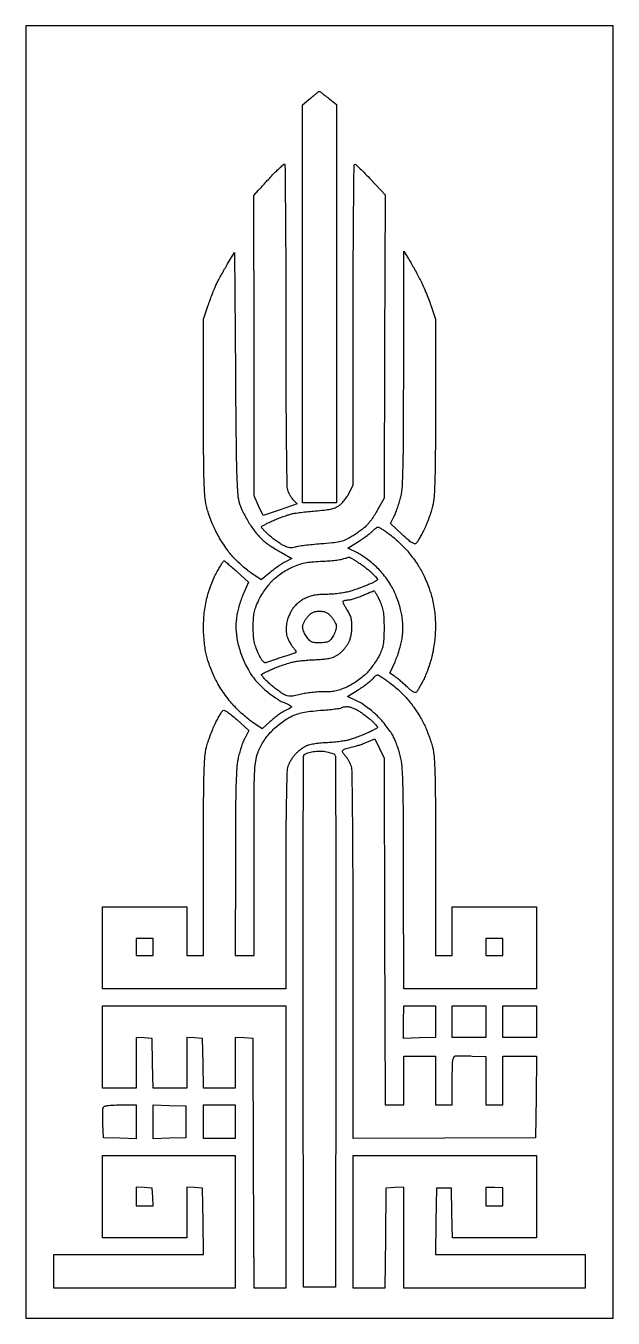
# Model space of a CAD drawing. Extents: x 0 to 26.6, y 0 to 58.5.
import ezdxf

# ---------------------------------------------------------------- set-up
doc = ezdxf.new("R2010")
doc.units = 0
doc.header["$MEASUREMENT"] = 0

msp = doc.modelspace()

# ---------------------------------------------------------------- linework, layer by layer
for points in [[(13.2822, 58.4586), (0, 58.4586), (0, 29.2293), (0, 0), (13.2822, 0), (26.5644, 0), (26.5644, 29.2293), (26.5644, 58.4586)], [(5.3721, 17.1738), (4.9914, 17.1738), (4.9914, 16.7931), (4.9914, 16.4124), (5.3721, 16.4124), (5.7528, 16.4124), (5.7528, 16.7931), (5.7528, 17.1738)], [(21.1923, 17.1738), (20.8116, 17.1738), (20.8116, 16.7931), (20.8116, 16.4124), (21.1923, 16.4124), (21.573, 16.4124), (21.573, 16.7931), (21.573, 17.1738)], [(7.614, 14.1282), (11.7594, 14.1282), (11.7594, 7.7409), (11.7594, 1.3536), (11.0409, 1.3536), (10.322399, 1.3536), (10.30065, 7.00065), (10.2789, 12.6477), (9.87705, 12.673485), (9.4752, 12.699271), (9.4752, 11.552535), (9.4752, 10.4058), (8.758556, 10.4058), (8.041911, 10.4058), (8.018306, 11.52675), (7.9947, 12.6477), (7.63515, 12.673714), (7.2756, 12.699729), (7.2756, 11.552764), (7.2756, 10.4058), (6.516656, 10.4058), (5.757711, 10.4058), (5.734106, 11.52675), (5.7105, 12.6477), (5.35095, 12.673714), (4.9914, 12.699729), (4.9914, 11.552764), (4.9914, 10.4058), (4.23, 10.4058), (3.4686, 10.4058), (3.4686, 12.267), (3.4686, 14.1282)], [(17.8083, 14.1282), (18.5274, 14.1282), (18.5274, 13.415316), (18.5274, 12.702432), (17.808103, 12.675066), (17.088805, 12.6477), (17.089003, 13.38795), (17.0892, 14.1282)], [(20.0502, 14.1282), (20.8116, 14.1282), (20.8116, 13.4091), (20.8116, 12.69), (20.0502, 12.69), (19.2888, 12.69), (19.2888, 13.4091), (19.2888, 14.1282)], [(22.3344, 14.1282), (23.0958, 14.1282), (23.0958, 13.4091), (23.0958, 12.69), (22.3344, 12.69), (21.573, 12.69), (21.573, 13.4091), (21.573, 14.1282)], [(6.49305, 9.626544), (7.2333, 9.6021), (7.2333, 8.883), (7.2333, 8.1639), (6.49305, 8.139456), (5.7528, 8.115013), (5.7528, 8.883), (5.7528, 9.650987)], [(8.7561, 9.6444), (9.4752, 9.6444), (9.4752, 8.883), (9.4752, 8.1216), (8.7561, 8.1216), (8.037, 8.1216), (8.037, 8.883), (8.037, 9.6444)], [(6.4719, 7.3602), (9.4752, 7.3602), (9.4752, 4.3569), (9.4752, 1.3536), (5.3721, 1.3536), (1.269, 1.3536), (1.269, 2.115), (1.269, 2.8764), (4.654952, 2.8764), (8.040904, 2.8764), (8.017802, 4.37805), (7.9947, 5.8797), (7.63515, 5.905714), (7.2756, 5.931729), (7.2756, 4.784764), (7.2756, 3.6378), (5.3721, 3.6378), (3.4686, 3.6378), (3.4686, 5.499), (3.4686, 7.3602)], [(18.9504, 7.3602), (23.0958, 7.3602), (23.0958, 5.499), (23.0958, 3.6378), (21.194756, 3.6378), (19.293711, 3.6378), (19.270106, 4.75875), (19.2465, 5.8797), (18.9081, 5.8797), (18.5697, 5.8797), (18.546598, 4.37805), (18.523496, 2.8764), (21.909448, 2.8764), (25.2954, 2.8764), (25.2954, 2.115), (25.2954, 1.3536), (21.1923, 1.3536), (17.0892, 1.3536), (17.0892, 3.642435), (17.0892, 5.931271), (16.68735, 5.905485), (16.2855, 5.8797), (16.262968, 3.61665), (16.240436, 1.3536), (15.522718, 1.3536), (14.805, 1.3536), (14.805, 4.3569), (14.805, 7.3602)], [(5.35095, 5.905714), (4.9914, 5.931729), (4.9914, 5.503864), (4.9914, 5.076), (5.376735, 5.076), (5.762071, 5.076), (5.736285, 5.47785), (5.7105, 5.8797)], [(21.1923, 5.908183), (20.8116, 5.915825), (20.8116, 5.495912), (20.8116, 5.076), (21.1923, 5.076), (21.573, 5.076), (21.573, 5.488271), (21.573, 5.900542)]]:
    msp.add_lwpolyline(points, close=True)
for points in [[(13.273487, 55.495944, -0.171614), (13.296062, 55.489191, -0.002722), (13.405385, 55.40847, -0.006825), (13.531765, 55.311373, -0.004428), (13.675337, 55.195836), (14.0436, 54.894072), (14.0436, 45.889836), (14.0436, 36.8856), (13.2822, 36.8856), (12.5208, 36.8856), (12.5208, 45.888484), (12.5208, 54.891367), (12.88035, 55.192828, -0.004042), (13.020579, 55.308484, -0.006189), (13.144148, 55.406221, -0.002484), (13.251057, 55.487806, -0.150527)], [(11.693302, 52.1982, -0.411458), (11.720468, 52.171288, -0.000081), (11.739984, 50.06261, -0.001421), (11.75465, 47.715829, -0.000852), (11.7594, 44.928107, 0.000766), (11.764429, 41.645153, 0.002238), (11.781505, 39.380658, 0.000836), (11.805161, 37.652657, 0.086922), (11.849635, 37.419857, 0.028956), (11.896045, 37.315953, 0.01831), (11.961393, 37.200374, 0.01838), (12.034197, 37.091158, 0.03199), (12.103374, 37.007113), (12.266878, 36.832525), (11.496967, 36.571462), (10.727057, 36.310398), (10.525092, 36.751549), (10.323126, 37.192699), (10.320198, 43.989955), (10.317269, 50.787211), (10.50736, 51.006255, -0.006627), (10.610465, 51.121932, -0.001756), (10.778168, 51.30385, -0.001781), (10.970406, 51.509445, -0.001832), (11.162327, 51.71175, -0.006628), (11.345262, 51.898164, -0.009975), (11.510062, 52.055305, -0.005255), (11.65203, 52.18265, -0.182136)], [(14.88227, 52.1982, -0.18972), (14.931151, 52.17896, -0.003893), (15.125941, 51.994653, -0.00857), (15.350976, 51.77084, -0.00559), (15.603283, 51.505273), (16.247025, 50.812347), (16.223963, 43.954723), (16.2009, 37.0971), (15.912575, 36.565371, -0.018332), (15.781706, 36.343809, -0.015197), (15.626883, 36.117784, -0.015467), (15.472149, 35.919194, -0.039377), (15.344887, 35.788357, -0.017339), (15.21012, 35.678064, -0.008768), (15.033284, 35.548139, -0.008698), (14.845776, 35.42021, -0.012809), (14.676409, 35.315036, -0.034851), (14.429909, 35.192781, -0.043435), (14.18607, 35.116302, -0.029327), (13.866195, 35.065181, -0.007393), (13.340597, 35.020371, 0.006389), (12.962619, 34.988911, 0.007792), (12.609864, 34.949449, 0.006672), (12.314945, 34.907789, 0.053321), (12.1824, 34.872498, -0.059373), (12.063332, 34.842329, -0.070371), (11.947374, 34.8436, -0.056062), (11.816765, 34.878832, -0.023292), (11.649838, 34.95379, -0.024765), (11.502943, 35.037537, -0.012258), (11.324803, 35.157378, -0.012133), (11.145717, 35.290984, -0.017371), (10.994188, 35.418608, -0.009688), (10.865997, 35.539013, -0.014011), (10.757885, 35.650659, -0.009604), (10.67332, 35.746673, -0.177551), (10.6596, 35.784091, -0.258065), (10.67799, 35.817348, -0.010024), (10.802495, 35.89207, -0.015653), (10.959618, 35.975711, -0.010157), (11.14605, 36.062926, -0.008541), (11.35707, 36.152185, -0.006678), (11.58901, 36.242074, -0.006759), (11.807222, 36.319966, -0.016363), (11.9709, 36.369992, -0.026293), (12.152366, 36.40892, -0.007219), (12.441743, 36.450972, -0.007275), (12.771576, 36.489178, -0.007533), (13.098569, 36.517272, 0.010047), (13.494518, 36.553297, 0.026724), (13.774503, 36.599705, 0.037144), (13.984991, 36.662965, 0.055022), (14.156069, 36.751192, 0.049284), (14.272518, 36.846241, 0.024273), (14.401423, 36.98764, 0.023818), (14.52214, 37.148748, 0.031919), (14.61465, 37.306059), (14.805, 37.682852), (14.805, 44.940526, -0.000868), (14.810116, 47.887327, -0.001793), (14.826375, 50.190514, -0.000148), (14.847972, 52.164286, -0.410926)], [(9.47752, 42.737249, 0.00066), (9.507578, 39.565431, 0.005315), (9.538821, 38.107531, 0.009722), (9.582715, 37.255962, 0.063572), (9.666728, 36.837034, 0.024401), (9.745454, 36.636255, 0.011328), (9.86605, 36.383466, 0.011191), (10.004942, 36.123172, 0.015313), (10.142234, 35.895771, 0.017161), (10.291095, 35.681924, 0.013885), (10.464805, 35.462752, 0.014114), (10.636512, 35.269407, 0.034851), (10.775653, 35.140637, 0.017068), (10.925215, 35.028606, 0.007544), (11.129883, 34.890476, 0.007456), (11.351379, 34.750471, 0.009957), (11.556756, 34.630452), (12.035361, 34.363405), (11.74933, 34.219118, 0.025546), (11.61144, 34.140482, 0.009752), (11.427547, 34.017657, 0.009628), (11.232629, 33.876249, 0.011652), (11.055558, 33.735911), (10.647816, 33.396992), (10.178494, 33.720226, -0.020574), (9.970413, 33.876534, -0.011769), (9.731905, 34.0811, -0.011741), (9.501319, 34.298492, -0.019082), (9.317236, 34.494829, -0.020985), (9.144541, 34.711437, -0.011159), (8.948367, 34.99284, -0.011088), (8.76038, 35.289837, -0.016905), (8.611891, 35.556349, -0.017017), (8.482316, 35.831238, -0.011387), (8.352141, 36.153707, -0.011474), (8.240162, 36.472333, -0.022063), (8.167741, 36.733101, -0.039262), (8.098909, 37.193855, -0.010209), (8.061889, 37.942764, -0.00606), (8.042025, 39.121314, -0.001183), (8.037, 41.244284), (8.037, 45.188867), (8.25006, 45.823561, -0.006976), (8.344515, 46.092444, -0.005813), (8.452175, 46.375544, -0.005873), (8.556783, 46.632383, -0.015853), (8.638922, 46.811378, -0.00784), (8.727795, 46.983089, -0.00319), (8.853877, 47.214064, -0.003155), (8.992597, 47.460696, -0.004017), (9.123812, 47.686349), (9.4329, 48.208198)], [(17.307846, 47.9259, -0.009816), (17.409872, 47.756816, -0.003855), (17.544093, 47.519974, -0.003814), (17.685333, 47.261587, -0.004748), (17.812473, 47.019223, -0.012167), (17.939352, 46.756087, -0.006942), (18.080402, 46.43251, -0.00693), (18.213388, 46.102749, -0.011401), (18.315567, 45.819907), (18.5274, 45.188867), (18.52615, 41.227584, -0.001211), (18.520419, 39.134582, -0.005779), (18.500432, 37.939124, -0.009125), (18.464754, 37.172821, -0.041712), (18.399014, 36.73233, -0.018723), (18.332233, 36.490059, -0.010565), (18.234162, 36.201426, -0.010534), (18.12278, 35.914031, -0.016976), (18.014593, 35.67483, -0.007317), (17.908221, 35.467139, -0.00892), (17.802399, 35.276077, -0.007695), (17.708386, 35.118895, -0.060352), (17.655279, 35.052544, -0.259067), (17.577947, 35.031286, -0.079915), (17.462527, 35.07984, -0.038838), (17.291839, 35.20569, -0.00859), (17.020891, 35.448239), (16.487281, 35.94269), (16.661701, 36.284582, 0.024488), (16.737461, 36.452971, 0.010805), (16.821689, 36.682145, 0.010664), (16.900692, 36.929402, 0.014102), (16.96141, 37.157887, 0.045444), (17.028931, 37.634566, 0.006923), (17.063573, 38.595309, 0.004534), (17.083772, 40.133744, 0.000831), (17.09059, 42.9768), (17.094481, 48.2643)], [(15.927727, 35.7858, -0.129267), (15.97774, 35.77265, -0.008816), (16.105345, 35.697568, -0.012143), (16.25555, 35.600491, -0.008795), (16.418211, 35.485434, -0.01785), (16.602776, 35.339535, -0.009508), (16.82096, 35.146766, -0.009452), (17.036641, 34.941134, -0.014509), (17.214678, 34.754312, -0.017859), (17.38387, 34.552047, -0.010404), (17.572825, 34.298301, -0.010394), (17.751734, 34.035937, -0.017276), (17.890051, 33.806827, -0.020358), (18.013035, 33.563444, -0.011124), (18.14481, 33.256004, -0.01107), (18.26501, 32.937193, -0.017287), (18.352768, 32.6573, -0.018869), (18.428001, 32.338191, -0.016552), (18.482806, 32.000084, -0.016152), (18.516241, 31.65028, -0.015749), (18.5274, 31.296083, -0.016211), (18.516299, 30.953778, -0.013552), (18.482917, 30.591718, -0.013762), (18.430939, 30.239619, -0.019078), (18.363736, 29.927745, -0.013458), (18.285457, 29.652733, -0.010197), (18.185392, 29.355374, -0.01033), (18.079933, 29.07994, -0.023524), (17.986433, 28.877862, -0.003175), (17.898631, 28.711954, -0.003497), (17.811479, 28.552459, -0.003258), (17.735193, 28.417226, -0.017742), (17.690848, 28.345798, -0.190561), (17.63027, 28.304078, -0.169672), (17.553922, 28.312483, -0.064094), (17.440682, 28.385674, -0.010344), (17.243301, 28.559666, 0.005884), (17.088392, 28.698693, 0.005347), (16.925275, 28.838601, 0.005358), (16.776697, 28.960616, 0.01714), (16.674058, 29.037443), (16.470416, 29.179251), (16.699885, 29.690575, 0.019814), (16.793985, 29.924669, 0.012191), (16.886932, 30.206842, 0.012219), (16.965345, 30.490847, 0.021322), (17.014409, 30.730048, 0.019713), (17.047118, 31.000736, 0.02195), (17.056833, 31.263598, 0.021661), (17.043463, 31.529376, 0.018238), (17.00691, 31.808848, 0.023891), (16.952385, 32.059379, 0.013258), (16.863353, 32.359279, 0.013198), (16.756886, 32.658831, 0.020733), (16.648174, 32.9094, 0.025959), (16.508306, 33.163784, 0.017878), (16.325162, 33.437094, 0.017669), (16.119377, 33.701446, 0.022546), (15.910747, 33.929075, 0.019777), (15.698095, 34.124923, 0.014615), (15.448446, 34.324956, 0.014821), (15.201088, 34.500297, 0.031837), (14.998709, 34.617073), (14.557918, 34.835297), (15.043082, 35.134758, 0.010321), (15.240491, 35.262306, 0.010322), (15.432462, 35.39789, 0.010201), (15.595038, 35.52302, 0.039736), (15.687335, 35.610009, -0.023351), (15.754207, 35.677303, -0.027618), (15.823575, 35.734161, -0.028207), (15.886299, 35.77481, -0.130383)], [(8.965978, 34.25932, -0.154068), (8.995301, 34.247289, -0.00189), (9.153525, 34.114332, -0.005397), (9.335348, 33.956966, -0.00348), (9.542757, 33.770914), (10.075614, 33.286188), (9.857014, 32.808703, 0.019699), (9.76677, 32.589125, 0.011867), (9.676378, 32.322458, 0.011878), (9.599013, 32.052729, 0.020306), (9.549054, 31.823911, 0.020895), (9.513724, 31.558985, 0.022848), (9.502028, 31.299835, 0.021915), (9.513958, 31.031374, 0.016536), (9.549689, 30.738252, 0.025105), (9.606436, 30.464736, 0.015796), (9.698647, 30.151574, 0.01552), (9.813696, 29.835399, 0.019733), (9.940156, 29.551826, 0.020964), (10.108521, 29.244272, 0.026653), (10.290166, 28.976518, 0.026427), (10.500586, 28.727821, 0.020051), (10.755711, 28.477628, 0.016958), (10.980117, 28.287988, 0.014543), (11.228437, 28.10363, 0.014784), (11.463902, 27.949366, 0.040099), (11.64168, 27.859002, -0.010281), (11.783847, 27.797098, -0.01589), (11.903711, 27.737262, -0.010237), (11.998674, 27.683486, -0.262926), (12.012883, 27.658719, -0.24325), (12.000166, 27.633721, -0.013688), (11.925881, 27.583378, -0.018521), (11.830023, 27.527062, -0.012294), (11.71626, 27.469337, 0.031766), (11.576852, 27.391636, 0.013352), (11.399429, 27.270595, 0.013147), (11.216025, 27.130681, 0.016684), (11.054667, 26.99161), (10.690013, 26.655484), (10.264773, 26.941858, -0.024532), (10.06763, 27.08917, -0.01094), (9.822336, 27.301147, -0.010799), (9.572072, 27.537179, -0.014379), (9.355749, 27.762829, -0.020552), (9.149413, 28.01058, -0.01307), (8.929092, 28.314534, -0.013128), (8.728209, 28.624642, -0.023642), (8.582655, 28.890263, -0.01329), (8.462498, 29.154043, -0.009308), (8.340678, 29.45707, -0.009398), (8.234769, 29.751936, -0.01928), (8.165172, 29.987324, -0.025994), (8.115891, 30.234302, -0.011112), (8.07465, 30.568585, -0.01096), (8.046367, 30.927649, -0.014173), (8.037, 31.258025, -0.014407), (8.047852, 31.634576, -0.016743), (8.080447, 31.991359, -0.017452), (8.135128, 32.331298, -0.018945), (8.212241, 32.6573, -0.015927), (8.298773, 32.935054, -0.010664), (8.414521, 33.24711, -0.010745), (8.539748, 33.544955, -0.020737), (8.654769, 33.77655, -0.006789), (8.760396, 33.962751, -0.010752), (8.856442, 34.119024, -0.004934), (8.940938, 34.247303, -0.271937)], [(14.616331, 34.424928, -0.205948), (14.632942, 34.423297, -0.00212), (14.73758, 34.364995, -0.006375), (14.858206, 34.295074, -0.004044), (14.997031, 34.21069, -0.014729), (15.154067, 34.106971, -0.009416), (15.330543, 33.977761, -0.00946), (15.49885, 33.844489, -0.017386), (15.62985, 33.728795, -0.010275), (15.735184, 33.624853, -0.014634), (15.824033, 33.527981, -0.010541), (15.892961, 33.444786, -0.169291), (15.9048, 33.410822, -0.256578), (15.888438, 33.381037, -0.012052), (15.786757, 33.319802, -0.017356), (15.656952, 33.251688, -0.011341), (15.50295, 33.18183, -0.009903), (15.316014, 33.106434, -0.005421), (15.084164, 33.021086, -0.0054), (14.846734, 32.939473, -0.008575), (14.641595, 32.875312, -0.026352), (14.423293, 32.823441, -0.013214), (14.143042, 32.779889, -0.013082), (13.850029, 32.750023, -0.018856), (13.589655, 32.7402, 0.016715), (13.291974, 32.730246, 0.029346), (13.047624, 32.69941, 0.033557), (12.832906, 32.644287, 0.033126), (12.626528, 32.560751, 0.036621), (12.466565, 32.4683, 0.027556), (12.305049, 32.344914, 0.027966), (12.161811, 32.207851, 0.044598), (12.057654, 32.074301, 0.023696), (11.9775, 31.93619, 0.01691), (11.900588, 31.774772, 0.017128), (11.837617, 31.615535, 0.034629), (11.801261, 31.485736, 0.030737), (11.78282, 31.357123, 0.01832), (11.775966, 31.202577, 0.018303), (11.780452, 31.047504, 0.02999), (11.796892, 30.917177, 0.044298), (11.832986, 30.78875, 0.024472), (11.898222, 30.639252, 0.024224), (11.979766, 30.493069, 0.035575), (12.06624, 30.374065, -0.016668), (12.163208, 30.250702, -0.073297), (12.206378, 30.169083, -0.187218), (12.204817, 30.117045, -0.225076), (12.168624, 30.084791, 0.006404), (12.098641, 30.063302, 0.000712), (11.939623, 30.011985, 0.000867), (11.750548, 29.950309, 0.000702), (11.5479, 29.883501, 0.002046), (11.342674, 29.81459, 0.002296), (11.145784, 29.746571, 0.002106), (10.97869, 29.687193, 0.012332), (10.891794, 29.653457, -0.175856), (10.805886, 29.649432, -0.138946), (10.727389, 29.700575, -0.059975), (10.640277, 29.828615, -0.010871), (10.513477, 30.087224, -0.021348), (10.395265, 30.373629, -0.038819), (10.327487, 30.617438, -0.034698), (10.293895, 30.886556, -0.013704), (10.283666, 31.2597, -0.013792), (10.294009, 31.634598, -0.03508), (10.328005, 31.904502, -0.038823), (10.396952, 32.150716, -0.020517), (10.518121, 32.4441, -0.026661), (10.635978, 32.667199, -0.016087), (10.797775, 32.918799, -0.016095), (10.975142, 33.159097, -0.027027), (11.140899, 33.347297, -0.028163), (11.330974, 33.520284, -0.018965), (11.565669, 33.696537, -0.018918), (11.81413, 33.855223, -0.027175), (12.046161, 33.974904, -0.022405), (12.341929, 34.092032, -0.032595), (12.612463, 34.166059, -0.028361), (12.916923, 34.210587, -0.012386), (13.3245, 34.236603, 0.007771), (13.634613, 34.253526, 0.008342), (13.936792, 34.279803, 0.007976), (14.195304, 34.31081, 0.038637), (14.3397, 34.341975, 0.000156), (14.438605, 34.371501, 0.000228), (14.525653, 34.397561, 0.000108), (14.599752, 34.419799, 0.004141)], [(15.742289, 32.89995, -0.306944), (15.768912, 32.888535, -0.008807), (15.83705, 32.778015, -0.014955), (15.914044, 32.638727, -0.009375), (15.996089, 32.47158, -0.027651), (16.102474, 32.206971, -0.041098), (16.162971, 31.964831, -0.031249), (16.192451, 31.67161, -0.009431), (16.2009, 31.22373, -0.009135), (16.192795, 30.780149, -0.030862), (16.164378, 30.491816, -0.042263), (16.106682, 30.260485, -0.032219), (16.006593, 30.019265, -0.02331), (15.907942, 29.840534, -0.012254), (15.769813, 29.6276, -0.012165), (15.617339, 29.415951, -0.018294), (15.473389, 29.239824, -0.031647), (15.29819, 29.064507, -0.021433), (15.078435, 28.886944, -0.020873), (14.835729, 28.722674, -0.023953), (14.590819, 28.587168, -0.01628), (14.278169, 28.445701, -0.041775), (14.041845, 28.3703, -0.043127), (13.800695, 28.336526, -0.018345), (13.474322, 28.331217, 0.019571), (13.219278, 28.326444, 0.01274), (12.925645, 28.301918, 0.012816), (12.639943, 28.263276, 0.023726), (12.410873, 28.215046, -0.010761), (12.121611, 28.146268, -0.055107), (11.957637, 28.129515, -0.079796), (11.823293, 28.152237, -0.03763), (11.660949, 28.221263, -0.031037), (11.535956, 28.296069, -0.011383), (11.368831, 28.416425, -0.011233), (11.191688, 28.556581, -0.013224), (11.030625, 28.69735, -0.008803), (10.888466, 28.833094, -0.012868), (10.768589, 28.957931, -0.008299), (10.67396, 29.065214, -0.178409), (10.6596, 29.104178, -0.270537), (10.67926, 29.137854, -0.008958), (10.82113, 29.214629, -0.014826), (10.998728, 29.300083, -0.009508), (11.209489, 29.389143, -0.008646), (11.446363, 29.47925, -0.006998), (11.703469, 29.56795, -0.007081), (11.942973, 29.643103, -0.018111), (12.118939, 29.688723, -0.020709), (12.297807, 29.720542, -0.008105), (12.546838, 29.750171, -0.008007), (12.817623, 29.773571, -0.009876), (13.0707, 29.786346, 0.01076), (13.312933, 29.799003, 0.011214), (13.551069, 29.821971, 0.010955), (13.755739, 29.850915, 0.047322), (13.8744, 29.882097, 0.035808), (13.96967, 29.925, 0.018635), (14.082048, 29.991143, 0.018434), (14.1929, 30.06798, 0.026694), (14.284288, 30.144385, 0.027665), (14.369758, 30.23328, 0.016011), (14.462833, 30.348749, 0.015971), (14.54904, 30.470926, 0.025757), (14.613513, 30.580705, 0.04973), (14.664249, 30.707677, 0.020962), (14.707766, 30.886394, 0.020493), (14.738641, 31.082762, 0.025135), (14.750647, 31.268031, 0.025472), (14.742224, 31.498853, 0.046861), (14.7084, 31.683613, 0.048382), (14.641686, 31.854901, 0.029136), (14.532066, 32.043569, -0.016432), (14.449614, 32.177526, -0.025463), (14.388374, 32.298695, -0.022884), (14.349927, 32.397442, -0.285101), (14.358693, 32.434893, -0.108892), (14.39009, 32.454949, -0.029584), (14.446843, 32.472033, -0.028465), (14.5152, 32.484213, -0.026172), (14.58645, 32.488999, 0.060112), (14.683049, 32.502103, 0.012551), (14.847608, 32.549423, 0.013), (15.036934, 32.614506, 0.011964), (15.228, 32.691049, -0.001951), (15.409837, 32.768155, -0.00283), (15.571009, 32.834687, -0.001436), (15.708162, 32.88994, -0.047418)], [(13.2822, 31.9788, -0.036876), (13.454835, 31.966051, -0.075143), (13.584514, 31.9263, -0.072982), (13.699021, 31.849108, -0.033121), (13.82458, 31.718509, -0.028333), (13.908403, 31.606594, -0.028122), (13.979263, 31.485649, -0.029302), (14.028854, 31.37314, -0.089379), (14.0436, 31.291308, -0.052752), (14.035061, 31.2106, -0.021232), (14.007242, 31.103119, -0.020728), (13.967212, 30.988931, -0.02466), (13.919829, 30.885051, -0.032285), (13.862367, 30.789579, -0.030683), (13.792187, 30.700575, -0.032144), (13.720302, 30.629817, -0.086923), (13.65911, 30.593152, -0.04456), (13.588296, 30.572992, -0.015599), (13.483656, 30.556418, -0.015348), (13.366793, 30.545258, -0.017338), (13.254131, 30.541895, -0.020778), (13.144955, 30.546963, -0.02193), (13.038542, 30.561068, -0.022213), (12.948383, 30.581235, -0.085837), (12.896596, 30.605345, -0.05029), (12.85282, 30.642781, -0.013506), (12.791335, 30.710687, -0.013541), (12.725319, 30.792036, -0.013626), (12.663946, 30.876674, -0.035558), (12.609143, 30.970412, -0.027653), (12.562849, 31.079095, -0.02835), (12.530943, 31.185744, -0.05857), (12.5208, 31.272033, -0.083392), (12.535832, 31.361533, -0.030826), (12.585137, 31.479987, -0.029518), (12.655999, 31.605173, -0.031362), (12.73982, 31.718509, -0.033121), (12.865379, 31.849108, -0.072982), (12.979886, 31.9263, -0.075143), (13.109565, 31.966051, -0.036876)], [(15.908605, 29.1024, -0.142086), (15.949625, 29.090503, -0.00412), (16.103406, 28.991325, -0.007997), (16.283104, 28.869166, -0.005388), (16.484438, 28.724271, -0.020534), (16.709243, 28.544094, -0.012412), (16.960937, 28.313568, -0.012426), (17.19992, 28.071794, -0.021269), (17.385265, 27.857121, -0.01607), (17.551277, 27.633002, -0.010262), (17.730302, 27.362642, -0.010311), (17.895045, 27.090124, -0.018871), (18.016165, 26.8605, -0.014814), (18.119239, 26.628454, -0.009073), (18.227586, 26.349313, -0.009093), (18.324896, 26.068802, -0.01597), (18.393645, 25.833088, -0.046106), (18.466164, 25.382872, -0.010163), (18.503144, 24.600474, -0.005776), (18.522718, 23.325661, -0.00095), (18.5274, 20.862838), (18.5274, 16.4124), (18.9081, 16.4124), (19.2888, 16.4124), (19.2888, 17.5122), (19.2888, 18.612), (21.1923, 18.612), (23.0958, 18.612), (23.0958, 16.7508), (23.0958, 14.8896), (20.0925, 14.8896), (17.0892, 14.8896), (17.087731, 19.81755, 0.000962), (17.081992, 22.399679, 0.004553), (17.06238, 23.879514, 0.006712), (17.02843, 24.827958, 0.039923), (16.964712, 25.319121, 0.019399), (16.901052, 25.570948, 0.012961), (16.809674, 25.853955, 0.013061), (16.706647, 26.124096, 0.024894), (16.607612, 26.334321, 0.028953), (16.484157, 26.536625, 0.013735), (16.303379, 26.782868, 0.013562), (16.09965, 27.030788, 0.018692), (15.902698, 27.2412, 0.02105), (15.690684, 27.434382, 0.015627), (15.441422, 27.630086, 0.015858), (15.194156, 27.800213, 0.034063), (14.991503, 27.911669), (14.549673, 28.116838), (15.036887, 28.427463, 0.010317), (15.235232, 28.559754, 0.010261), (15.428322, 28.700351, 0.010155), (15.591956, 28.830042, 0.039012), (15.685262, 28.920244, -0.017713), (15.751524, 28.989996, -0.022868), (15.817348, 29.048892, -0.021534), (15.875285, 29.092128, -0.150637)], [(14.545661, 27.6642, -0.07022), (14.653304, 27.649008, -0.02523), (14.800041, 27.598604, -0.024442), (14.957473, 27.526366, -0.026577), (15.102611, 27.440895, -0.010458), (15.24859, 27.339677, -0.007328), (15.40888, 27.219876, -0.007397), (15.5591, 27.10055, -0.015283), (15.67215, 27.002067, -0.012298), (15.761266, 26.915343, -0.017044), (15.836459, 26.833046, -0.013608), (15.893729, 26.762083, -0.16441), (15.9048, 26.729325, -0.262041), (15.887702, 26.698941, -0.008451), (15.761905, 26.62544, -0.014275), (15.604792, 26.542979, -0.00919), (15.41835, 26.456024, -0.009023), (15.206987, 26.366667, -0.007008), (14.974001, 26.276858, -0.007093), (14.754311, 26.199216, -0.016976), (14.588774, 26.149533, -0.026162), (14.411728, 26.112662, -0.008692), (14.14902, 26.076813, -0.008626), (13.856047, 26.047125, -0.009712), (13.573574, 26.028933, 0.014986), (13.289023, 26.007591, 0.01731), (13.01972, 25.969792, 0.018205), (12.792074, 25.921159, 0.058725), (12.6477, 25.866124, 0.02987), (12.534553, 25.798111, 0.016143), (12.403494, 25.701903, 0.016028), (12.275902, 25.594962, 0.024273), (12.172761, 25.493303, 0.030922), (12.081055, 25.380424, 0.019808), (11.988349, 25.239185, 0.019901), (11.908241, 25.093047, 0.034788), (11.855511, 24.965526, 0.073805), (11.808024, 24.697259, 0.002328), (11.782208, 23.584761, 0.003505), (11.764536, 22.052967, 0.001132), (11.7594, 19.783776), (11.7594, 14.8896), (7.614, 14.8896), (3.4686, 14.8896), (3.4686, 16.7508), (3.4686, 18.612), (5.3721, 18.612), (7.2756, 18.612), (7.2756, 17.5122), (7.2756, 16.4124), (7.6563, 16.4124), (8.037, 16.4124), (8.037, 20.862838, -0.000953), (8.041689, 23.322598, -0.005758), (8.061255, 24.598916, -0.010093), (8.098154, 25.382954, -0.046057), (8.170456, 25.833088, -0.017183), (8.240085, 26.070159, -0.009466), (8.340572, 26.355168, -0.009428), (8.45354, 26.640689, -0.014913), (8.56217, 26.880432, -0.008057), (8.667995, 27.088056, -0.010315), (8.772393, 27.275523, -0.008408), (8.865166, 27.428357, -0.082194), (8.915164, 27.484633, -0.283811), (8.985078, 27.493581, -0.037909), (9.121285, 27.418896, -0.029148), (9.305112, 27.283276, -0.011038), (9.545937, 27.073764), (10.081974, 26.586227), (9.899192, 26.227944, 0.026866), (9.820646, 26.051121, 0.011832), (9.735106, 25.809796, 0.011671), (9.656249, 25.54901, 0.01536), (9.597274, 25.307581, 0.038622), (9.536434, 24.848155, 0.007239), (9.50249, 23.999517, 0.005059), (9.482652, 22.709863, 0.001228), (9.476669, 20.57895), (9.4752, 16.4124), (9.8982, 16.4124), (10.3212, 16.4124), (10.3212, 20.766126, -0.000653), (10.324868, 23.572862, -0.008761), (10.345604, 24.602547, -0.024654), (10.396031, 25.181011, -0.0555), (10.503592, 25.607339, -0.030294), (10.608275, 25.842643, -0.023818), (10.748614, 26.083937, -0.022982), (10.917453, 26.320252, -0.022805), (11.10768, 26.540707, -0.023895), (11.302249, 26.727677, -0.016512), (11.538861, 26.920857, -0.016687), (11.779192, 27.091811, -0.032488), (11.983362, 27.208703, -0.029288), (12.253398, 27.321746, -0.032027), (12.526929, 27.398587, -0.024892), (12.860632, 27.45246, -0.009517), (13.329314, 27.495348, 0.005037), (13.674923, 27.523855, 0.007651), (13.974586, 27.556245, 0.003471), (14.227703, 27.589315, 0.163571), (14.273439, 27.612039, -0.123868), (14.307244, 27.632253, -0.025786), (14.374921, 27.648878, -0.025601), (14.457589, 27.660369, -0.021736)], [(15.9894, 25.772485), (16.2009, 25.3377), (16.223338, 17.49105), (16.245775, 9.6444), (16.667488, 9.6444), (17.0892, 9.6444), (17.0892, 10.7442), (17.0892, 11.844), (17.8083, 11.844), (18.5274, 11.844), (18.5274, 10.7442), (18.5274, 9.6444), (18.9081, 9.6444), (19.2888, 9.6444), (19.2888, 10.737997, -0.003654), (19.293264, 11.3488, -0.026581), (19.313113, 11.641262, -0.062628), (19.352463, 11.797978, -0.255743), (19.425003, 11.858947, -0.044705), (19.510169, 11.868253, -0.00503), (19.704848, 11.870089, -0.00607), (19.937036, 11.867123, -0.004895), (20.186403, 11.858466), (20.8116, 11.830633), (20.8116, 10.737516), (20.8116, 9.6444), (21.1923, 9.6444), (21.573, 9.6444), (21.573, 10.7442), (21.573, 11.844), (22.33605, 11.844), (23.0991, 11.844), (23.0763, 10.00395), (23.0535, 8.1639), (18.92925, 8.141945), (14.805, 8.11999), (14.805, 16.391004, 0.000755), (14.79975, 19.866282, 0.001657), (14.782903, 22.525828, 0.000484), (14.759884, 24.694187, 0.067029), (14.72242, 24.949955, 0.034662), (14.676986, 25.074968, 0.022429), (14.608241, 25.212769, 0.022549), (14.528536, 25.341992, 0.039124), (14.449687, 25.440303, -0.01763), (14.352966, 25.550819, -0.108447), (14.319075, 25.617933, -0.21972), (14.328419, 25.668999, -0.10126), (14.37873, 25.716379, -0.047348), (14.443311, 25.748291, -0.01468), (14.545742, 25.783946, -0.014534), (14.663203, 25.817283, -0.015509), (14.7799, 25.842945, 0.022223), (14.913276, 25.874158, 0.010195), (15.08421, 25.926045, 0.010074), (15.262201, 25.988058, 0.013716), (15.419887, 26.051557), (15.7779, 26.20727)], [(13.609794, 25.623644, -0.017782), (13.72448, 25.594704, -0.019557), (13.833181, 25.558459, -0.019376), (13.923065, 25.520487, -0.086954), (13.969635, 25.487805, -0.197708), (14.001296, 25.411868, -0.00006), (14.01671, 21.997549, -0.000996), (14.025995, 18.132303, -0.000549), (14.022742, 13.404578), (14.0013, 1.3959), (13.2822, 1.3959), (12.5631, 1.3959), (12.541658, 13.404578, -0.000496), (12.537638, 18.474377, -0.001173), (12.547257, 22.252083, -0.000098), (12.563297, 25.403963, -0.197539), (12.600806, 25.493846, -0.094845), (12.651846, 25.528486, -0.020352), (12.752179, 25.566993, -0.020568), (12.873938, 25.602616, -0.018337), (13.002948, 25.629686, -0.027223), (13.146847, 25.646413, -0.017814), (13.313849, 25.650701, -0.017932), (13.477365, 25.643204, -0.032497)], [(4.269645, 9.6444), (4.9914, 9.6444), (4.9914, 8.879706), (4.9914, 8.115013), (4.25115, 8.139456), (3.5109, 8.1639), (3.485777, 8.790483, -0.007079), (3.479341, 9.038749, -0.009185), (3.480846, 9.266397, -0.007235), (3.48833, 9.455998, -0.078282), (3.504271, 9.530733, -0.223977), (3.56086, 9.584918, -0.043926), (3.701568, 9.618641, -0.02866), (3.923766, 9.638722, -0.008207)]]:
    msp.add_lwpolyline(points, format="xyb", close=True)

doc.saveas('drawing.dxf')
